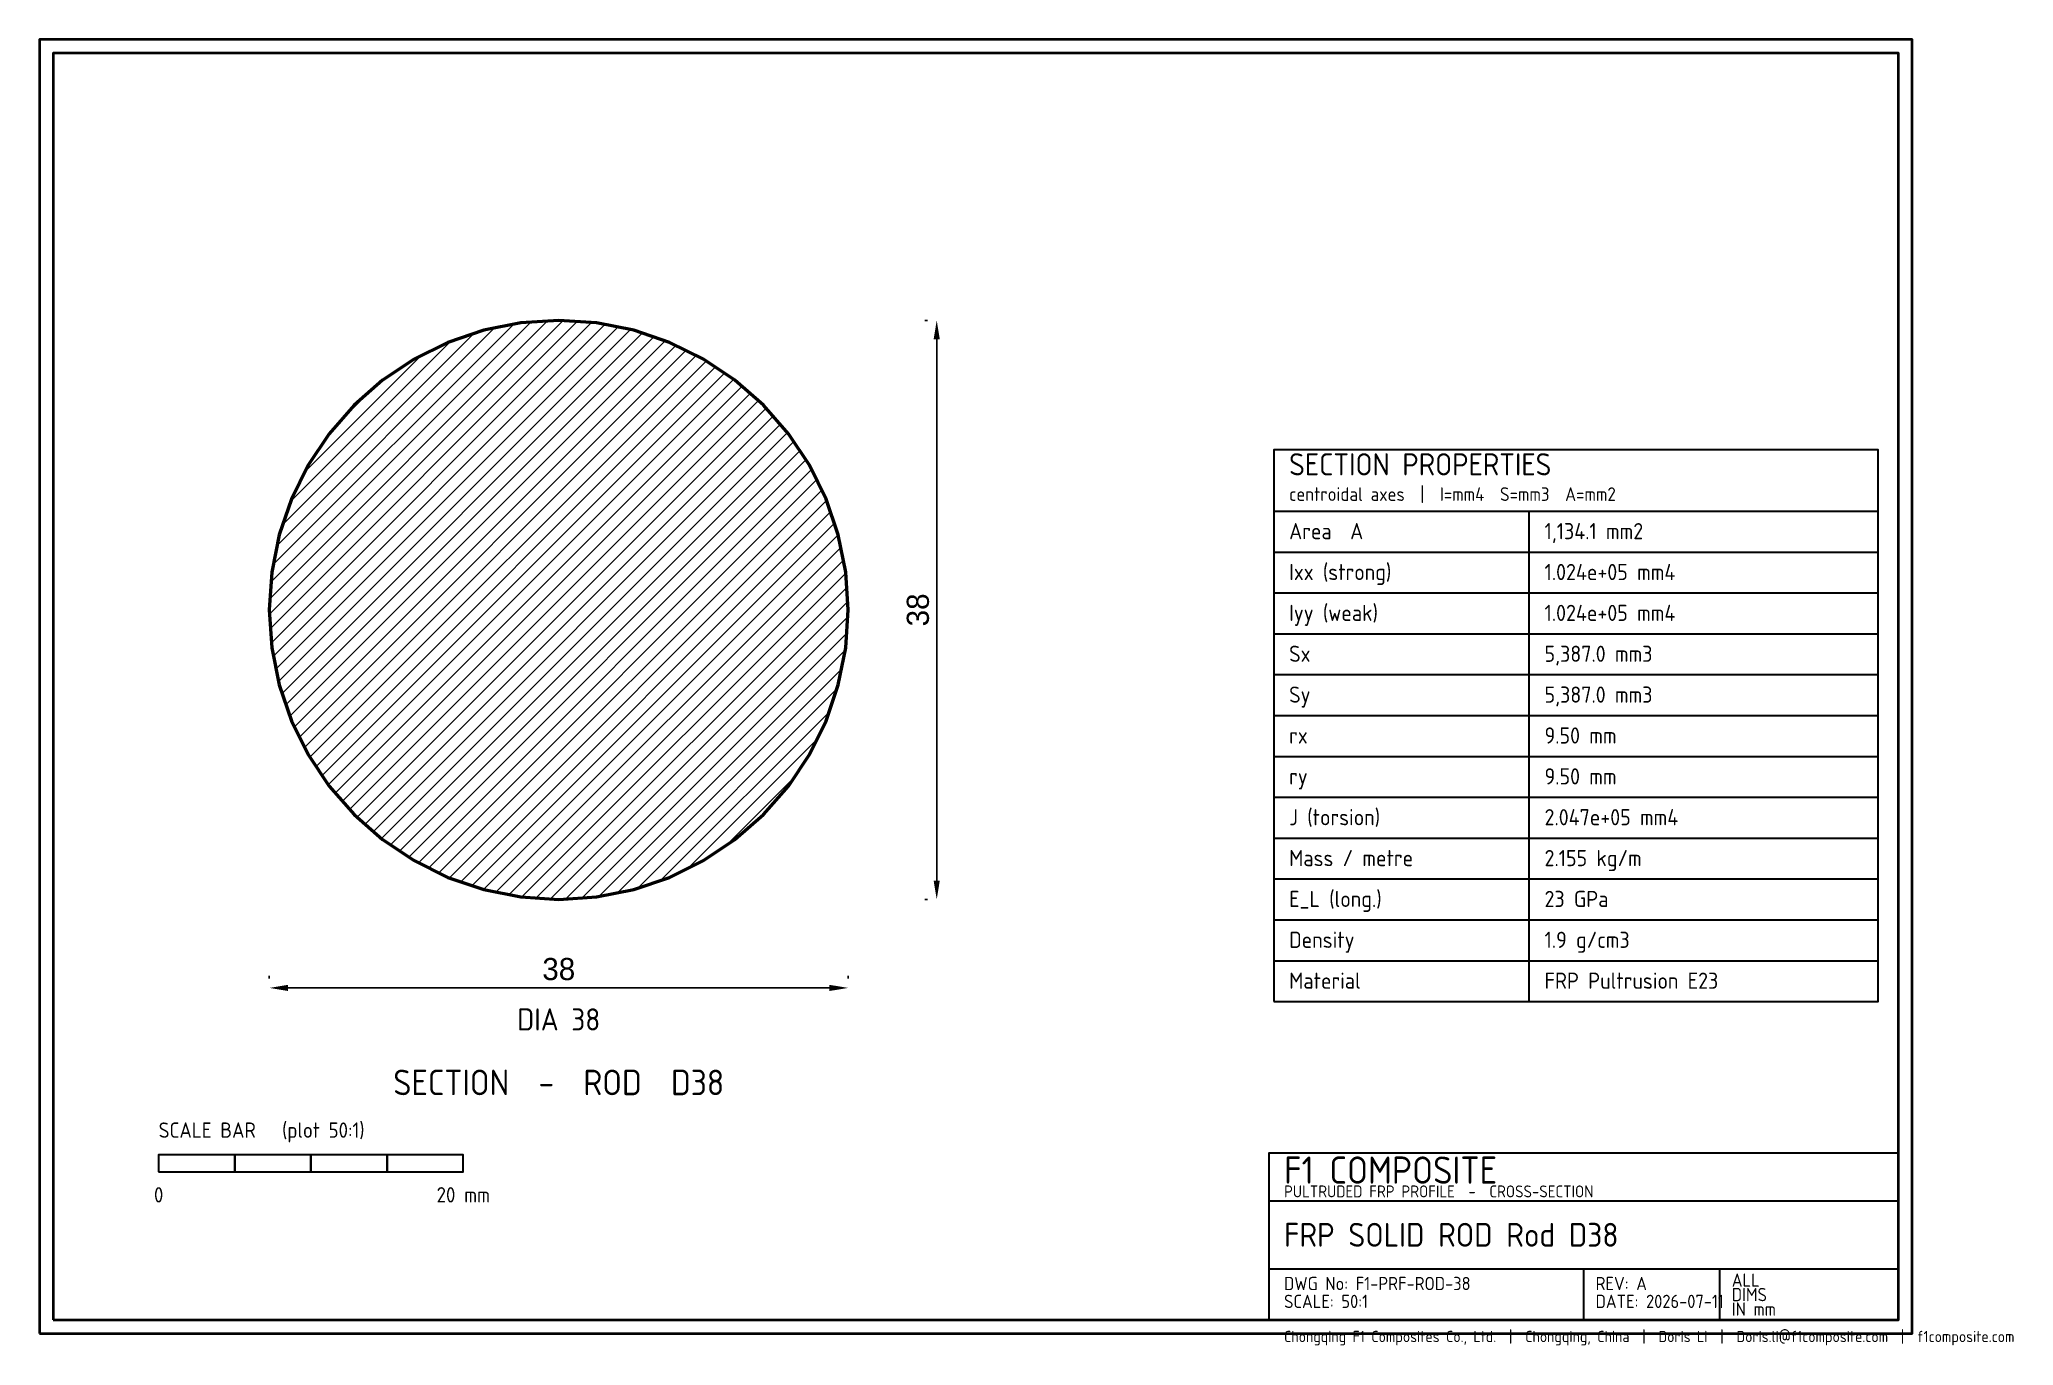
# Model space of a CAD drawing. Header units: millimetres. Extents: x 0 to 11595, y -70 to 7600.
import ezdxf
from ezdxf.enums import TextEntityAlignment as Align

# ---------------------------------------------------------------- set-up
doc = ezdxf.new("R2010")
doc.units = ezdxf.units.MM
for name, color, linetype, lineweight in [('BEAM', 4, 'CONTINUOUS', 50), ('BORDER', 250, 'CONTINUOUS', 40), ('DIM', 1, 'CONTINUOUS', 18), ('HATCH', 9, 'CONTINUOUS', 9), ('TEXT', 250, 'CONTINUOUS', 25), ('TITLE', 250, 'CONTINUOUS', 30)]:
    doc.layers.add(name, color=color, linetype=linetype, lineweight=lineweight)
doc.layers.add('NOTE', color=2, linetype='CONTINUOUS', lineweight=18, true_color=0xb45f00)
doc.styles.add('F1', font='isocp.shx')
doc.dimstyles.new('F1DIM', dxfattribs={"dimtxt": 130, "dimasz": 110, "dimexe": 70, "dimexo": 55, "dimgap": 45, "dimtad": 1, "dimdec": 0, "dimcen": 2.5, "dimclrd": 1, "dimclre": 1, "dimclrt": 1, "dimazin": 3, "dimtfac": 1, "dimtmove": 0, "dimatfit": 3})

msp = doc.modelspace()

# ---------------------------------------------------------------- hatches: boundary and pattern name
at = {"layer": 'HATCH'}
h = msp.add_hatch(dxfattribs=at)
h.set_pattern_fill('ANSI31', scale=20)
h.paths.add_polyline_path([(4750, 4250), (4735.5, 4471.9), (4692.1, 4690), (4620.6, 4900.6), (4522.2, 5100), (4398.7, 5284.9), (4252.1, 5452.1), (4084.9, 5598.7), (3900, 5722.2), (3700.6, 5820.6), (3490, 5892.1), (3271.9, 5935.5), (3050, 5950), (2828.1, 5935.5), (2610, 5892.1), (2399.4, 5820.6), (2200, 5722.2), (2015.1, 5598.7), (1847.9, 5452.1), (1701.3, 5284.9), (1577.8, 5100), (1479.4, 4900.6), (1407.9, 4690), (1364.5, 4471.9), (1350, 4250), (1364.5, 4028.1), (1407.9, 3810), (1479.4, 3599.4), (1577.8, 3400), (1701.3, 3215.1), (1847.9, 3047.9), (2015.1, 2901.3), (2200, 2777.8), (2399.4, 2679.4), (2610, 2607.9), (2828.1, 2564.5), (3050, 2550), (3271.9, 2564.5), (3490, 2607.9), (3700.6, 2679.4), (3900, 2777.8), (4084.9, 2901.3), (4252.1, 3047.9), (4398.7, 3215.1), (4522.2, 3400), (4620.6, 3599.4), (4692.1, 3810), (4735.5, 4028.1)])

# ---------------------------------------------------------------- linework, layer by layer
at = {"layer": 'BEAM'}
msp.add_lwpolyline([(4750, 4250), (4735.5, 4471.9), (4692.1, 4690), (4620.6, 4900.6), (4522.2, 5100), (4398.7, 5284.9), (4252.1, 5452.1), (4084.9, 5598.7), (3900, 5722.2), (3700.6, 5820.6), (3490, 5892.1), (3271.9, 5935.5), (3050, 5950), (2828.1, 5935.5), (2610, 5892.1), (2399.4, 5820.6), (2200, 5722.2), (2015.1, 5598.7), (1847.9, 5452.1), (1701.3, 5284.9), (1577.8, 5100), (1479.4, 4900.6), (1407.9, 4690), (1364.5, 4471.9), (1350, 4250), (1364.5, 4028.1), (1407.9, 3810), (1479.4, 3599.4), (1577.8, 3400), (1701.3, 3215.1), (1847.9, 3047.9), (2015.1, 2901.3), (2200, 2777.8), (2399.4, 2679.4), (2610, 2607.9), (2828.1, 2564.5), (3050, 2550), (3271.9, 2564.5), (3490, 2607.9), (3700.6, 2679.4), (3900, 2777.8), (4084.9, 2901.3), (4252.1, 3047.9), (4398.7, 3215.1), (4522.2, 3400), (4620.6, 3599.4), (4692.1, 3810), (4735.5, 4028.1)], close=True, dxfattribs=at)
at = {"layer": 'BORDER'}
for points in [[(0, 0), (11000, 0), (11000, 7600), (0, 7600)], [(80, 80), (10920, 80), (10920, 7520), (80, 7520)]]:
    msp.add_lwpolyline(points, close=True, dxfattribs=at)
at = {"layer": 'TITLE'}
for p, q in [((7250, 4830), (10800, 4830)), ((8750, 1950), (8750, 4830)), ((7250, 4590), (10800, 4590)), ((7250, 4350), (10800, 4350)), ((7250, 4110), (10800, 4110)), ((7250, 3870), (10800, 3870)), ((7250, 3630), (10800, 3630)), ((7250, 3390), (10800, 3390)), ((7250, 3150), (10800, 3150)), ((7250, 2910), (10800, 2910)), ((7250, 2670), (10800, 2670)), ((7250, 2430), (10800, 2430)), ((7250, 2190), (10800, 2190)), ((7250, 1950), (10800, 1950)), ((7220, 780), (10920, 780)), ((7220, 380), (10920, 380)), ((9070, 80), (9070, 380)), ((9870, 80), (9870, 380))]:
    msp.add_line(p, q, dxfattribs=at)
for points in [[(7250, 1950), (10800, 1950), (10800, 5190), (7250, 5190)], [(700, 950), (1147.4, 950), (1147.4, 1050), (700, 1050)], [(1147.4, 950), (1594.7, 950), (1594.7, 1050), (1147.4, 1050)], [(1594.7, 950), (2042.1, 950), (2042.1, 1050), (1594.7, 1050)], [(2042.1, 950), (2489.5, 950), (2489.5, 1050), (2042.1, 1050)], [(7220, 80), (10920, 80), (10920, 1060), (7220, 1060)]]:
    msp.add_lwpolyline(points, close=True, dxfattribs=at)

# ---------------------------------------------------------------- texts
at = {"layer": 'NOTE', "style": 'F1'}
msp.add_text('DIA 38', height=130, dxfattribs=at).set_placement((3050, 1780), align=Align.CENTER)
at = {"layer": 'TEXT', "style": 'F1'}
for s, height, p in [('centroidal axes  |  I=mm4  S=mm3  A=mm2', 80, (7340, 4890)), ('Area  A', 95, (7340, 4665)), ('1,134.1 mm2', 95, (8840, 4665)), ('Ixx (strong)', 95, (7340, 4425)), ('1.024e+05 mm4', 95, (8840, 4425)), ('Iyy (weak)', 95, (7340, 4185)), ('1.024e+05 mm4', 95, (8840, 4185)), ('Sx', 95, (7340, 3945)), ('5,387.0 mm3', 95, (8840, 3945)), ('Sy', 95, (7340, 3705)), ('5,387.0 mm3', 95, (8840, 3705)), ('rx', 95, (7340, 3465)), ('9.50 mm', 95, (8840, 3465)), ('ry', 95, (7340, 3225)), ('9.50 mm', 95, (8840, 3225)), ('J (torsion)', 95, (7340, 2985)), ('2.047e+05 mm4', 95, (8840, 2985)), ('Mass / metre', 95, (7340, 2745)), ('2.155 kg/m', 95, (8840, 2745)), ('E_L (long.)', 95, (7340, 2505)), ('23 GPa', 95, (8840, 2505)), ('Density', 95, (7340, 2265)), ('1.9 g/cm3', 95, (8840, 2265)), ('Material', 95, (7340, 2025)), ('FRP Pultrusion E23', 95, (8840, 2025)), ('SCALE BAR   (plot 50:1)', 90, (700, 1150)), ('Chongqing F1 Composites Co., Ltd.  |  Chongqing, China  |  Doris Li  |  Doris.li@f1composite.com  |  f1composite.com', 66, (7310, -50))]:
    msp.add_text(s, height=height, dxfattribs=at).set_placement(p)
for s, p in [('0', (700, 770)), ('20 mm', (2489.5, 770))]:
    msp.add_text(s, height=90, dxfattribs=at).set_placement(p, align=Align.CENTER)
at = {"layer": 'TITLE', "style": 'F1'}
for s, height, p in [('SECTION PROPERTIES', 130, (7340, 5040)), ('F1 COMPOSITE', 160, (7310, 880)), ('PULTRUDED FRP PROFILE  -  CROSS-SECTION', 70, (7310, 800)), ('FRP SOLID ROD Rod D38', 140, (7310, 510)), ('ALL', 78, (9940, 275)), ('DWG No: F1-PRF-ROD-38', 78, (7310, 255)), ('REV: A', 78, (9140, 255)), ('DIMS', 78, (9940, 190)), ('SCALE: 50:1', 78, (7310, 150)), ('DATE: 2026-07-11', 78, (9140, 150)), ('IN mm', 78, (9940, 105))]:
    msp.add_text(s, height=height, dxfattribs=at).set_placement(p)
msp.add_text('SECTION  -  ROD  D38', height=150, dxfattribs=at).set_placement((3050, 1400), align=Align.CENTER)

# ---------------------------------------------------------------- dimensions: what is measured, and where the dimension line sits
at = {"layer": 'DIM'}
msp.add_linear_dim(base=(5270, 2550), p1=(5270, 2550), p2=(5270, 5950), angle=90, text='38', dimstyle='F1DIM', dxfattribs=at).render()
msp.add_linear_dim(base=(1350, 2030), p1=(1350, 2030), p2=(4750, 2030), text='38', dimstyle='F1DIM', dxfattribs=at).render()

doc.saveas('drawing.dxf')
